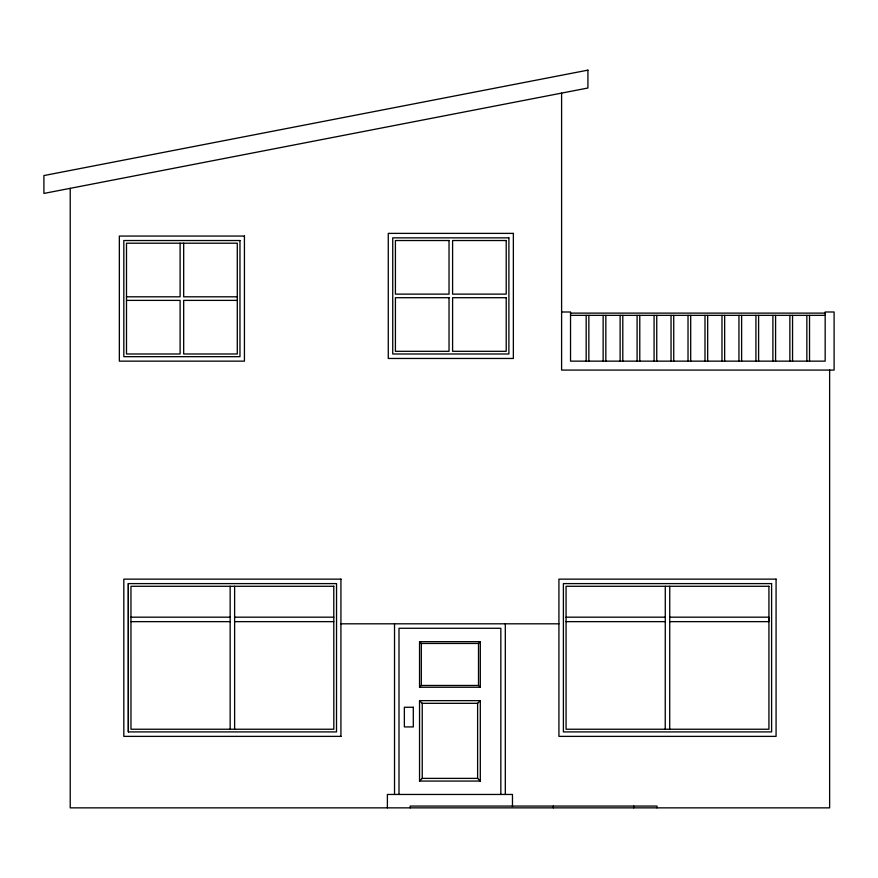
<?xml version="1.0" encoding="UTF-8"?>
<svg xmlns="http://www.w3.org/2000/svg" width="878" height="878" viewBox="0 0 878 878"><rect width="100%" height="100%" fill="white"/><g stroke="black" fill="none" stroke-linecap="round" stroke-linejoin="round"><path stroke-width="1.32" d="M419.541 687.244L421.33 685.455L478.51 685.455L480.299 687.244L480.299 641.675L419.541 641.675L419.541 687.244L480.299 687.244M419.541 641.675L421.33 643.464L478.51 643.464L480.299 641.675M480.299 781.058L477.621 778.38L477.621 703.322L480.299 700.644L419.541 700.644L419.541 781.058L480.299 781.058L480.299 700.644M419.541 781.058L422.23 778.38L422.23 703.322L419.541 700.644M126.498 296.808L180.111 296.808L180.111 243.206M237.29 296.808L183.678 296.808L183.678 243.206M126.498 300.386L180.111 300.386L180.111 353.988L126.498 353.988L126.498 243.206L237.29 243.206L237.29 353.988L183.678 353.988L183.678 300.386L237.29 300.386M561.602 311.997L570.535 311.997L570.535 361.143L825.166 361.143L825.166 311.997L834.1 311.997L834.1 370.077L561.602 370.077L561.602 93.112M570.535 313.117L825.166 313.117M570.535 315.356L825.166 315.356M341.015 579.14L123.82 579.14L123.82 736.379L341.015 736.379M128.342 583.607L336.548 583.607L336.515 731.912L128.342 731.912L128.342 583.607L128.375 731.912M130.965 617.179L230.157 617.179M234.624 617.179L333.772 617.179M566.069 617.179L665.283 617.179M669.705 617.179L768.876 617.179L768.876 621.646L669.705 621.646M130.965 621.646L230.157 621.646M234.624 621.646L333.772 621.646M566.069 621.646L665.283 621.646M340.927 623.808L558.924 623.808M422.23 703.322L477.621 703.322M422.23 778.38L477.621 778.38M829.633 370.077L829.633 807.859L70.218 807.859L70.218 188.342M809.527 315.356L809.527 361.143M806.849 315.356L806.849 361.143M792.56 315.356L792.56 361.143M789.871 315.356L789.871 361.143M775.581 315.356L775.581 361.143M772.903 315.356L772.903 361.143M758.603 315.356L758.603 361.143M755.925 315.356L755.925 361.143M741.625 315.356L741.625 361.143M738.947 315.356L738.947 361.143M724.657 315.356L724.657 361.143M721.979 315.356L721.979 361.143M707.679 315.356L707.679 361.143M705.001 315.356L705.001 361.143M690.701 315.356L690.701 361.143M688.023 315.356L688.023 361.143M673.733 315.356L673.733 361.143M671.044 315.356L671.044 361.143M669.749 586.284L669.705 729.234M665.283 586.284L665.239 729.234M657.007 807.859L657.007 806.07L410.213 806.07L410.213 807.859M656.755 315.356L656.755 361.143M654.077 315.356L654.077 361.143M639.777 315.356L639.777 361.143M637.099 315.356L637.099 361.143M633.751 806.07L633.751 807.859M622.798 315.356L622.798 361.143M620.12 315.356L620.12 361.143M605.831 315.356L605.831 361.143M603.142 315.356L603.142 361.143M588.853 315.356L588.853 361.143M586.175 315.356L586.175 361.143M553.338 806.07L553.338 807.859M512.467 806.52L512.467 794.458L387.385 794.458L387.385 807.859M505.311 623.808L505.311 794.458M500.844 794.458L500.844 628.275L398.996 628.275L398.996 794.458M478.51 643.464L478.51 685.455M421.33 643.464L421.33 685.455M394.529 623.808L394.529 794.458M340.927 579.14L340.927 736.379M234.624 586.284L234.624 729.234M230.157 586.284L230.157 729.234M587.92 70.141L43.9 175.567L43.9 193.434L587.92 88.009L587.92 70.141M513.356 233.383L388.274 233.383L388.274 358.465L513.356 358.465L513.356 233.383M244.435 236.061L119.353 236.061L119.353 361.143L244.435 361.143L244.435 236.061M508.889 237.85L392.74 237.85L392.74 353.988L508.889 353.988L508.889 237.85M239.968 240.528L123.82 240.528L123.82 356.677L239.968 356.677L239.968 240.528M449.031 240.528L395.418 240.528L395.418 294.13L449.031 294.13L449.031 240.528M506.211 240.528L452.598 240.528L452.598 294.13L506.211 294.13L506.211 240.528M449.031 297.708L395.418 297.708L395.418 351.31L449.031 351.31L449.031 297.708M506.211 297.708L452.598 297.708L452.598 351.31L506.211 351.31L506.211 297.708M776.075 579.14L558.924 579.14L558.924 736.379L776.075 736.379L776.075 579.14M771.608 583.607L563.391 583.607L563.391 731.912L771.608 731.912L771.608 583.607M333.838 586.284L130.965 586.284L130.965 729.234L333.838 729.234L333.783 586.284M768.93 586.284L566.069 586.284L566.069 729.234L768.93 729.234L768.93 586.284M413.297 707.262L404.363 707.262L404.363 726.918L413.297 726.918L413.297 707.262"/></g></svg>
